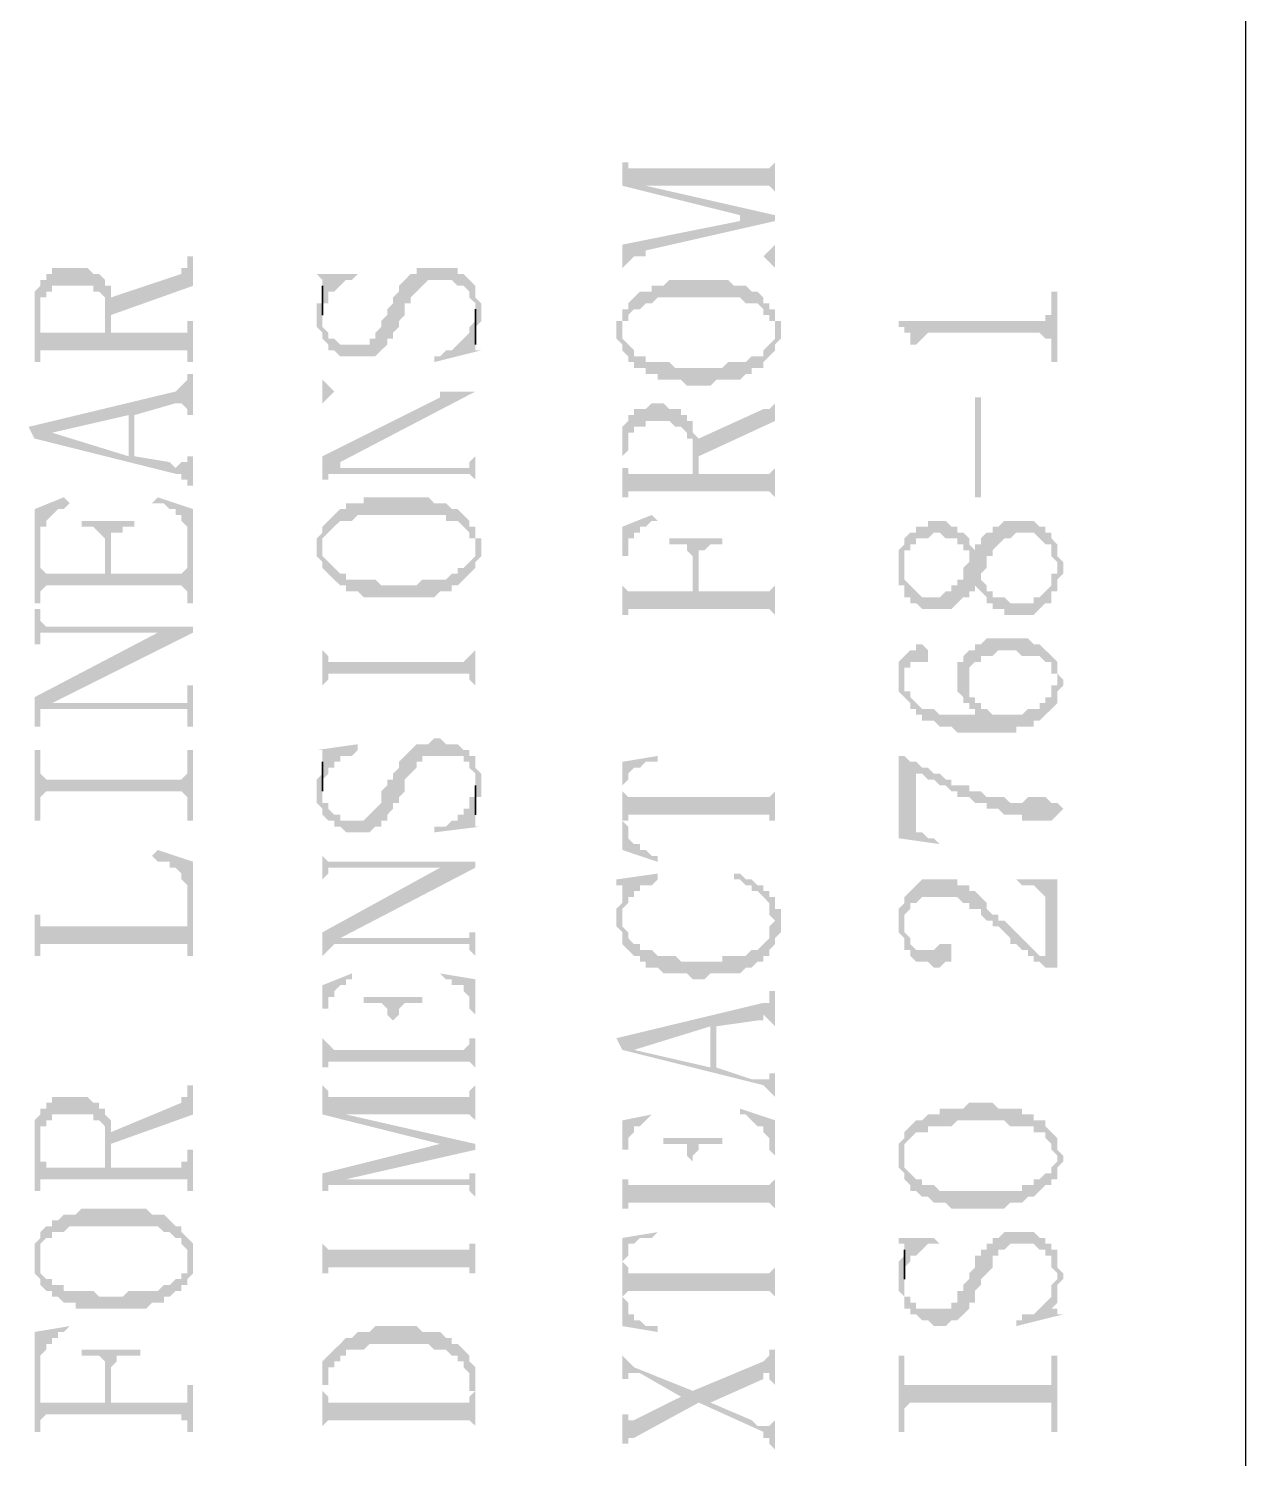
# Model space of a CAD drawing. Header units: millimetres. Extents: x 7018 to 13530, y 4187 to 5692.
# Drawn here: x 9377.94 to 9387.29, y 5157.47 to 5168.45 of the extents above; entities that cross this region are included whole.
import ezdxf

# ---------------------------------------------------------------- set-up
doc = ezdxf.new("R2010")
doc.units = ezdxf.units.MM

msp = doc.modelspace()

# ---------------------------------------------------------------- hatches: boundary and pattern name
at = {"transparency": 33554559}
for points in [[(9382.503, 5167.469), (9382.503, 5167.244), (9383.406, 5167.018), (9383.406, 5166.973), (9383.676, 5166.973), (9383.676, 5167.018), (9382.683, 5167.244), (9382.683, 5167.244), (9382.593, 5167.379), (9382.548, 5167.379), (9382.548, 5167.424), (9382.503, 5167.424)], [(9382.593, 5167.379), (9382.683, 5167.244), (9383.631, 5167.244), (9383.676, 5167.198), (9383.676, 5167.153), (9383.676, 5167.469), (9383.676, 5167.424), (9383.676, 5167.424), (9383.631, 5167.379), (9383.586, 5167.379)], [(9382.503, 5166.792), (9382.503, 5166.612), (9382.503, 5166.612), (9382.548, 5166.657), (9382.548, 5166.657), (9382.593, 5166.702), (9382.683, 5166.747), (9383.676, 5166.973), (9383.406, 5166.973)], [(9378.576, 5166.386), (9378.576, 5166.251), (9379.208, 5166.476), (9379.208, 5166.702), (9379.163, 5166.702), (9379.163, 5166.657), (9379.163, 5166.612), (9379.118, 5166.612), (9379.118, 5166.567)], [(9382.593, 5166.702), (9383.586, 5166.702), (9383.631, 5166.657), (9383.631, 5166.657), (9383.676, 5166.612), (9383.676, 5166.792), (9383.676, 5166.792), (9383.631, 5166.747), (9383.631, 5166.747), (9383.586, 5166.702), (9382.683, 5166.702), (9382.683, 5166.747)], [(9377.99, 5166.296), (9377.99, 5165.89), (9378.035, 5165.89), (9378.035, 5166.296), (9378.035, 5166.386), (9378.08, 5166.386), (9378.08, 5166.431), (9378.125, 5166.431), (9378.125, 5166.476), (9378.441, 5166.476), (9378.441, 5166.431), (9378.486, 5166.431), (9378.531, 5166.386), (9378.531, 5166.341), (9378.531, 5166.115), (9378.576, 5166.476), (9378.531, 5166.476), (9378.531, 5166.521), (9378.486, 5166.567), (9378.441, 5166.567), (9378.396, 5166.612), (9378.125, 5166.612), (9378.125, 5166.567), (9378.08, 5166.567), (9378.08, 5166.521), (9378.035, 5166.521), (9378.035, 5166.476), (9378.035, 5166.476), (9377.99, 5166.431), (9377.99, 5166.386), (9377.99, 5166.341)], [(9380.156, 5166.251), (9380.156, 5166.16), (9380.156, 5166.16), (9380.201, 5166.115), (9380.201, 5166.07), (9380.201, 5166.07), (9380.246, 5166.025), (9380.246, 5165.98), (9380.291, 5165.98), (9380.337, 5165.935), (9380.607, 5165.935), (9380.652, 5165.98), (9380.652, 5165.98), (9380.698, 5166.025), (9380.698, 5166.07), (9380.743, 5166.07), (9380.743, 5166.115), (9380.788, 5166.16), (9380.788, 5166.205), (9380.833, 5166.251), (9380.833, 5166.341), (9380.878, 5166.341), (9380.878, 5166.386), (9380.923, 5166.431), (9380.923, 5166.431), (9380.968, 5166.476), (9380.968, 5166.476), (9381.014, 5166.521), (9381.194, 5166.521), (9381.239, 5166.476), (9381.284, 5166.476), (9381.329, 5166.431), (9381.329, 5166.386), (9381.375, 5166.341), (9381.375, 5166.115), (9381.375, 5166.16), (9381.375, 5166.16), (9381.42, 5166.205), (9381.42, 5166.296), (9381.42, 5166.341), (9381.42, 5166.341), (9381.375, 5166.386), (9381.375, 5166.476), (9381.375, 5166.476), (9381.329, 5166.521), (9381.329, 5166.521), (9381.284, 5166.567), (9381.239, 5166.567), (9381.239, 5166.612), (9380.923, 5166.612), (9380.923, 5166.567), (9380.878, 5166.567), (9380.833, 5166.521), (9380.833, 5166.521), (9380.788, 5166.476), (9380.788, 5166.431), (9380.788, 5166.431), (9380.743, 5166.386), (9380.743, 5166.341), (9380.698, 5166.296), (9380.698, 5166.251), (9380.652, 5166.205), (9380.652, 5166.16), (9380.652, 5166.16), (9380.607, 5166.115), (9380.607, 5166.07), (9380.562, 5166.07), (9380.562, 5166.025), (9380.337, 5166.025), (9380.291, 5166.07), (9380.246, 5166.07), (9380.246, 5166.115), (9380.246, 5166.115), (9380.201, 5166.16), (9380.201, 5166.431), (9380.201, 5166.341), (9380.156, 5166.341), (9380.156, 5166.296)], [(9378.035, 5165.935), (9378.035, 5165.98), (9379.163, 5165.98), (9379.163, 5165.89), (9379.208, 5165.89), (9379.208, 5166.205), (9379.163, 5166.205), (9379.163, 5166.16), (9379.163, 5166.115), (9378.576, 5166.115), (9378.576, 5166.386), (9378.576, 5166.476), (9378.531, 5166.115), (9378.035, 5166.115), (9378.035, 5166.251)], [(9380.156, 5166.567), (9380.201, 5166.521), (9380.201, 5166.341), (9380.246, 5166.341), (9380.246, 5166.431), (9380.291, 5166.431), (9380.337, 5166.476), (9380.337, 5166.476), (9380.382, 5166.521), (9380.427, 5166.521), (9380.472, 5166.567), (9380.472, 5166.567)], [(9382.503, 5166.296), (9382.503, 5166.115), (9382.503, 5166.205), (9382.548, 5166.205), (9382.548, 5166.251), (9382.593, 5166.296), (9382.638, 5166.296), (9382.683, 5166.341), (9382.729, 5166.341), (9382.774, 5166.386), (9383.406, 5166.386), (9383.451, 5166.341), (9383.541, 5166.341), (9383.586, 5166.296), (9383.586, 5166.251), (9383.631, 5166.251), (9383.631, 5166.205), (9383.676, 5166.205), (9383.676, 5166.115), (9383.676, 5166.296), (9383.631, 5166.296), (9383.631, 5166.341), (9383.586, 5166.341), (9383.586, 5166.386), (9383.541, 5166.431), (9383.496, 5166.431), (9383.451, 5166.476), (9383.36, 5166.476), (9383.315, 5166.521), (9382.864, 5166.521), (9382.819, 5166.476), (9382.729, 5166.476), (9382.729, 5166.431), (9382.638, 5166.431), (9382.593, 5166.386), (9382.593, 5166.386), (9382.548, 5166.341), (9382.548, 5166.296)], [(9384.624, 5166.205), (9384.624, 5166.16), (9384.669, 5166.16), (9384.669, 5166.115), (9384.714, 5166.115), (9384.714, 5166.025), (9384.759, 5166.025), (9384.759, 5165.89), (9384.759, 5166.025), (9384.805, 5166.07), (9384.805, 5166.07), (9384.85, 5166.115), (9385.707, 5166.115), (9385.752, 5166.07), (9385.798, 5166.07), (9385.798, 5166.025), (9385.798, 5165.89), (9385.843, 5165.89), (9385.843, 5166.431), (9385.798, 5166.431), (9385.798, 5166.296), (9385.798, 5166.251), (9385.752, 5166.251), (9385.752, 5166.205), (9385.707, 5166.205)], [(9382.458, 5166.115), (9382.458, 5166.07), (9382.458, 5166.07), (9382.503, 5166.025), (9382.503, 5165.98), (9382.503, 5165.98), (9382.548, 5165.935), (9382.548, 5165.89), (9382.593, 5165.89), (9382.593, 5165.844), (9382.683, 5165.844), (9382.683, 5165.799), (9382.774, 5165.799), (9382.774, 5165.754), (9382.954, 5165.754), (9382.999, 5165.709), (9383.18, 5165.709), (9383.225, 5165.754), (9383.406, 5165.754), (9383.451, 5165.799), (9383.496, 5165.799), (9383.496, 5165.844), (9383.586, 5165.844), (9383.586, 5165.89), (9383.631, 5165.935), (9383.631, 5165.935), (9383.676, 5165.98), (9383.676, 5166.025), (9383.721, 5166.07), (9383.721, 5166.205), (9383.676, 5166.205), (9383.676, 5166.296), (9383.676, 5166.115), (9383.676, 5166.07), (9383.676, 5166.07), (9383.631, 5166.025), (9383.631, 5166.025), (9383.586, 5165.98), (9383.586, 5165.935), (9383.496, 5165.935), (9383.451, 5165.89), (9383.315, 5165.89), (9383.27, 5165.844), (9382.909, 5165.844), (9382.864, 5165.89), (9382.683, 5165.89), (9382.683, 5165.935), (9382.593, 5165.935), (9382.593, 5165.98), (9382.548, 5166.025), (9382.548, 5166.025), (9382.503, 5166.07), (9382.503, 5166.115), (9382.503, 5166.296), (9382.503, 5166.205), (9382.458, 5166.205), (9382.458, 5166.16)], [(9381.059, 5165.935), (9381.059, 5165.89), (9381.42, 5165.98), (9381.375, 5165.98), (9381.375, 5166.025), (9381.375, 5166.205), (9381.329, 5166.16), (9381.329, 5166.115), (9381.284, 5166.07), (9381.284, 5166.07), (9381.239, 5166.025), (9381.239, 5166.025), (9381.194, 5165.98), (9381.149, 5165.98), (9381.104, 5165.935)], [(9377.945, 5165.393), (9377.99, 5165.303), (9378.125, 5165.348), (9378.712, 5165.483), (9378.712, 5165.167), (9378.757, 5165.483), (9379.073, 5165.574), (9379.118, 5165.574), (9379.163, 5165.529), (9379.163, 5165.483), (9379.208, 5165.483), (9379.208, 5165.799), (9379.163, 5165.799), (9379.163, 5165.754), (9379.163, 5165.754), (9379.118, 5165.709), (9379.118, 5165.709), (9379.073, 5165.664)], [(9380.201, 5165.799), (9380.201, 5165.529), (9380.201, 5165.574), (9380.246, 5165.619), (9380.246, 5165.619), (9380.291, 5165.664), (9381.104, 5165.664), (9381.104, 5165.619), (9381.375, 5165.664), (9380.291, 5165.664), (9380.246, 5165.709), (9380.246, 5165.709), (9380.201, 5165.754)], [(9380.201, 5165.167), (9380.201, 5164.942), (9380.201, 5164.987), (9380.246, 5164.987), (9380.246, 5165.032), (9380.291, 5165.032), (9380.337, 5165.122), (9381.375, 5165.664), (9381.104, 5165.619)], [(9383.09, 5165.303), (9383.09, 5165.167), (9383.676, 5165.438), (9383.676, 5165.619), (9383.676, 5165.574), (9383.676, 5165.574), (9383.631, 5165.529), (9383.586, 5165.529)], [(9385.256, 5164.852), (9385.256, 5165.619), (9385.211, 5165.619), (9385.211, 5164.852)], [(9382.503, 5165.213), (9382.503, 5164.806), (9382.503, 5165.167), (9382.548, 5165.213), (9382.548, 5165.303), (9382.548, 5165.348), (9382.593, 5165.348), (9382.593, 5165.393), (9382.683, 5165.393), (9382.683, 5165.438), (9382.864, 5165.438), (9382.909, 5165.393), (9382.954, 5165.393), (9382.999, 5165.348), (9382.999, 5165.303), (9383.044, 5165.303), (9383.044, 5165.032), (9383.044, 5165.438), (9382.999, 5165.438), (9382.999, 5165.483), (9382.954, 5165.483), (9382.954, 5165.529), (9382.864, 5165.529), (9382.819, 5165.574), (9382.729, 5165.574), (9382.683, 5165.529), (9382.593, 5165.529), (9382.593, 5165.483), (9382.548, 5165.483), (9382.548, 5165.438), (9382.548, 5165.438), (9382.503, 5165.393), (9382.503, 5165.348), (9382.503, 5165.258)], [(9377.99, 5165.303), (9379.073, 5165.032), (9379.118, 5165.032), (9379.118, 5164.987), (9379.163, 5164.987), (9379.163, 5164.942), (9379.208, 5164.942), (9379.208, 5165.167), (9379.163, 5165.167), (9379.163, 5165.122), (9379.118, 5165.122), (9379.073, 5165.077), (9379.073, 5165.077), (9379.028, 5165.122), (9378.757, 5165.167), (9378.757, 5165.483), (9378.712, 5165.167), (9378.125, 5165.348), (9378.125, 5165.348)], [(9382.503, 5164.852), (9382.548, 5164.852), (9382.548, 5164.897), (9383.631, 5164.897), (9383.676, 5164.852), (9383.676, 5164.806), (9383.676, 5165.122), (9383.676, 5165.077), (9383.676, 5165.077), (9383.631, 5165.032), (9383.09, 5165.032), (9383.09, 5165.303), (9383.09, 5165.303), (9383.044, 5165.348), (9383.044, 5165.393), (9383.044, 5165.032), (9382.548, 5165.032), (9382.548, 5165.077), (9382.503, 5165.077), (9382.503, 5165.167)], [(9380.291, 5165.032), (9381.329, 5165.032), (9381.375, 5164.987), (9381.375, 5164.942), (9381.375, 5165.213), (9381.375, 5165.167), (9381.329, 5165.122), (9381.329, 5165.077), (9380.337, 5165.077), (9380.337, 5165.122)], [(9377.99, 5164.761), (9377.99, 5164.039), (9378.035, 5164.039), (9378.035, 5164.536), (9378.035, 5164.626), (9378.08, 5164.626), (9378.08, 5164.671), (9378.08, 5164.671), (9378.125, 5164.716), (9378.125, 5164.716), (9378.17, 5164.761), (9378.215, 5164.761), (9378.26, 5164.806), (9378.215, 5164.852)], [(9378.892, 5164.806), (9378.983, 5164.806), (9379.028, 5164.761), (9379.073, 5164.761), (9379.073, 5164.716), (9379.118, 5164.716), (9379.118, 5164.671), (9379.118, 5164.671), (9379.163, 5164.626), (9379.163, 5164.536), (9379.163, 5164.039), (9379.208, 5164.039), (9379.208, 5164.761), (9378.937, 5164.852)], [(9380.201, 5164.626), (9380.201, 5164.445), (9380.201, 5164.536), (9380.246, 5164.581), (9380.246, 5164.581), (9380.291, 5164.626), (9380.291, 5164.626), (9380.337, 5164.671), (9380.427, 5164.671), (9380.472, 5164.716), (9381.149, 5164.716), (9381.149, 5164.671), (9381.239, 5164.671), (9381.284, 5164.626), (9381.284, 5164.626), (9381.329, 5164.581), (9381.329, 5164.536), (9381.375, 5164.536), (9381.375, 5164.445), (9381.375, 5164.626), (9381.329, 5164.626), (9381.329, 5164.671), (9381.284, 5164.716), (9381.284, 5164.716), (9381.239, 5164.761), (9381.194, 5164.761), (9381.149, 5164.806), (9381.059, 5164.806), (9381.014, 5164.852), (9380.517, 5164.852), (9380.517, 5164.806), (9380.382, 5164.806), (9380.382, 5164.761), (9380.337, 5164.761), (9380.291, 5164.716), (9380.291, 5164.716), (9380.246, 5164.671), (9380.246, 5164.671)], [(9378.351, 5164.671), (9378.351, 5164.626), (9378.441, 5164.626), (9378.486, 5164.581), (9378.486, 5164.581), (9378.531, 5164.536), (9378.531, 5164.265), (9378.576, 5164.49), (9378.576, 5164.581), (9378.667, 5164.581), (9378.667, 5164.626), (9378.757, 5164.626), (9378.757, 5164.671)], [(9380.156, 5164.445), (9380.156, 5164.4), (9380.201, 5164.355), (9380.201, 5164.31), (9380.246, 5164.265), (9380.246, 5164.265), (9380.291, 5164.22), (9380.291, 5164.22), (9380.337, 5164.175), (9380.382, 5164.175), (9380.382, 5164.129), (9380.472, 5164.129), (9380.517, 5164.084), (9381.059, 5164.084), (9381.104, 5164.129), (9381.194, 5164.129), (9381.194, 5164.175), (9381.239, 5164.175), (9381.284, 5164.22), (9381.284, 5164.22), (9381.329, 5164.265), (9381.329, 5164.265), (9381.375, 5164.31), (9381.375, 5164.355), (9381.375, 5164.355), (9381.42, 5164.4), (9381.42, 5164.445), (9381.42, 5164.536), (9381.375, 5164.536), (9381.375, 5164.626), (9381.375, 5164.445), (9381.375, 5164.4), (9381.329, 5164.355), (9381.329, 5164.355), (9381.284, 5164.31), (9381.239, 5164.31), (9381.239, 5164.265), (9381.194, 5164.265), (9381.149, 5164.22), (9380.968, 5164.22), (9380.923, 5164.175), (9380.652, 5164.175), (9380.607, 5164.22), (9380.382, 5164.22), (9380.382, 5164.265), (9380.337, 5164.265), (9380.291, 5164.31), (9380.291, 5164.31), (9380.246, 5164.355), (9380.246, 5164.355), (9380.201, 5164.4), (9380.201, 5164.445), (9380.201, 5164.626), (9380.201, 5164.581), (9380.201, 5164.581), (9380.156, 5164.536), (9380.156, 5164.49)], [(9382.503, 5164.626), (9382.503, 5163.904), (9382.503, 5164.4), (9382.548, 5164.4), (9382.548, 5164.536), (9382.593, 5164.536), (9382.593, 5164.581), (9382.638, 5164.581), (9382.638, 5164.626), (9382.683, 5164.626), (9382.729, 5164.671), (9382.774, 5164.671), (9382.729, 5164.716)], [(9384.624, 5164.31), (9384.624, 5164.175), (9384.669, 5164.175), (9384.669, 5164.084), (9384.714, 5164.084), (9384.714, 5164.039), (9384.759, 5164.039), (9384.805, 5163.994), (9385.03, 5163.994), (9385.075, 5164.039), (9385.075, 5164.039), (9385.121, 5164.084), (9385.166, 5164.084), (9385.166, 5164.129), (9385.211, 5164.129), (9385.211, 5164.175), (9385.211, 5164.175), (9385.256, 5164.129), (9385.256, 5164.265), (9385.256, 5164.265), (9385.301, 5164.31), (9385.301, 5164.4), (9385.346, 5164.4), (9385.346, 5164.445), (9385.391, 5164.49), (9385.391, 5164.49), (9385.436, 5164.536), (9385.482, 5164.536), (9385.527, 5164.581), (9385.662, 5164.581), (9385.707, 5164.536), (9385.707, 5164.536), (9385.752, 5164.49), (9385.798, 5164.49), (9385.798, 5164.445), (9385.798, 5164.4), (9385.843, 5164.355), (9385.843, 5164.129), (9385.843, 5164.22), (9385.843, 5164.22), (9385.888, 5164.265), (9385.888, 5164.355), (9385.843, 5164.4), (9385.843, 5164.445), (9385.843, 5164.49), (9385.798, 5164.536), (9385.798, 5164.581), (9385.752, 5164.581), (9385.752, 5164.626), (9385.707, 5164.626), (9385.662, 5164.671), (9385.436, 5164.671), (9385.391, 5164.626), (9385.346, 5164.626), (9385.346, 5164.581), (9385.301, 5164.581), (9385.256, 5164.536), (9385.256, 5164.49), (9385.211, 5164.49), (9385.211, 5164.445), (9385.211, 5164.445), (9385.166, 5164.49), (9385.166, 5164.4), (9385.166, 5164.355), (9385.121, 5164.31), (9385.121, 5164.22), (9385.075, 5164.22), (9385.075, 5164.175), (9385.03, 5164.175), (9385.03, 5164.129), (9384.985, 5164.129), (9384.94, 5164.084), (9384.805, 5164.084), (9384.759, 5164.129), (9384.759, 5164.129), (9384.714, 5164.175), (9384.714, 5164.175), (9384.669, 5164.22), (9384.669, 5164.265), (9384.669, 5164.49), (9384.669, 5164.49), (9384.624, 5164.445), (9384.624, 5164.355)], [(9384.669, 5164.49), (9384.669, 5164.31), (9384.669, 5164.445), (9384.714, 5164.445), (9384.714, 5164.49), (9384.759, 5164.49), (9384.759, 5164.536), (9384.85, 5164.536), (9384.895, 5164.581), (9384.94, 5164.581), (9384.985, 5164.536), (9385.075, 5164.536), (9385.075, 5164.49), (9385.121, 5164.49), (9385.121, 5164.445), (9385.166, 5164.445), (9385.166, 5164.4), (9385.166, 5164.49), (9385.166, 5164.536), (9385.121, 5164.581), (9385.075, 5164.581), (9385.075, 5164.626), (9385.03, 5164.626), (9384.985, 5164.671), (9384.85, 5164.671), (9384.85, 5164.626), (9384.759, 5164.626), (9384.759, 5164.581), (9384.714, 5164.581), (9384.669, 5164.536)], [(9378.035, 5164.084), (9378.035, 5164.129), (9378.035, 5164.129), (9378.08, 5164.175), (9379.118, 5164.175), (9379.163, 5164.129), (9379.163, 5164.084), (9379.163, 5164.355), (9379.163, 5164.31), (9379.163, 5164.31), (9379.118, 5164.265), (9378.576, 5164.265), (9378.576, 5164.49), (9378.531, 5164.265), (9378.08, 5164.265), (9378.035, 5164.31), (9378.035, 5164.536)], [(9382.864, 5164.536), (9382.864, 5164.49), (9382.999, 5164.49), (9382.999, 5164.445), (9382.999, 5164.445), (9383.044, 5164.4), (9383.044, 5164.129), (9383.09, 5164.355), (9383.09, 5164.445), (9383.135, 5164.445), (9383.18, 5164.49), (9383.27, 5164.49), (9383.27, 5164.536)], [(9382.503, 5163.949), (9382.548, 5163.949), (9382.548, 5163.994), (9383.631, 5163.994), (9383.676, 5163.949), (9383.676, 5163.904), (9383.676, 5164.22), (9383.676, 5164.175), (9383.676, 5164.175), (9383.631, 5164.129), (9383.09, 5164.129), (9383.09, 5164.355), (9383.044, 5164.129), (9382.548, 5164.129), (9382.503, 5164.175), (9382.503, 5164.355)], [(9385.256, 5164.129), (9385.256, 5164.129), (9385.301, 5164.084), (9385.301, 5164.039), (9385.346, 5164.039), (9385.346, 5163.994), (9385.436, 5163.994), (9385.436, 5163.949), (9385.662, 5163.949), (9385.707, 5163.994), (9385.707, 5163.994), (9385.752, 5164.039), (9385.798, 5164.039), (9385.798, 5164.129), (9385.843, 5164.129), (9385.843, 5164.31), (9385.843, 5164.265), (9385.798, 5164.265), (9385.798, 5164.175), (9385.798, 5164.175), (9385.752, 5164.129), (9385.752, 5164.129), (9385.707, 5164.084), (9385.662, 5164.084), (9385.662, 5164.039), (9385.482, 5164.039), (9385.436, 5164.084), (9385.346, 5164.084), (9385.346, 5164.129), (9385.301, 5164.129), (9385.301, 5164.175), (9385.256, 5164.22), (9385.256, 5164.22)], [(9377.99, 5163.994), (9377.99, 5163.723), (9378.035, 5163.723), (9378.035, 5163.768), (9378.035, 5163.813), (9379.208, 5163.813), (9379.208, 5163.859), (9378.08, 5163.859), (9378.035, 5163.904), (9378.035, 5163.994)], [(9377.99, 5163.317), (9377.99, 5163.091), (9378.035, 5163.091), (9378.035, 5163.227), (9378.08, 5163.227), (9378.125, 5163.272), (9379.208, 5163.813), (9378.937, 5163.813)], [(9380.201, 5163.813), (9380.201, 5163.272), (9380.201, 5163.407), (9380.246, 5163.452), (9380.246, 5163.498), (9381.329, 5163.498), (9381.329, 5163.452), (9381.329, 5163.452), (9381.375, 5163.407), (9381.375, 5163.272), (9381.375, 5163.813), (9381.375, 5163.678), (9381.329, 5163.633), (9381.329, 5163.633), (9381.284, 5163.588), (9380.246, 5163.588), (9380.246, 5163.633), (9380.246, 5163.633), (9380.201, 5163.678)], [(9385.075, 5163.452), (9385.075, 5163.362), (9385.121, 5163.317), (9385.121, 5163.272), (9385.166, 5163.272), (9385.166, 5163.498), (9385.166, 5163.543), (9385.211, 5163.588), (9385.256, 5163.588), (9385.256, 5163.633), (9385.346, 5163.633), (9385.391, 5163.678), (9385.527, 5163.678), (9385.572, 5163.633), (9385.707, 5163.633), (9385.752, 5163.588), (9385.798, 5163.588), (9385.798, 5163.498), (9385.843, 5163.498), (9385.843, 5163.272), (9385.843, 5163.362), (9385.888, 5163.407), (9385.888, 5163.452), (9385.888, 5163.452), (9385.843, 5163.498), (9385.843, 5163.543), (9385.843, 5163.588), (9385.798, 5163.633), (9385.798, 5163.633), (9385.752, 5163.678), (9385.752, 5163.678), (9385.707, 5163.723), (9385.662, 5163.723), (9385.617, 5163.768), (9385.301, 5163.768), (9385.256, 5163.723), (9385.211, 5163.723), (9385.211, 5163.678), (9385.166, 5163.678), (9385.121, 5163.633), (9385.121, 5163.588), (9385.075, 5163.588), (9385.075, 5163.498)], [(9384.624, 5163.498), (9384.624, 5163.407), (9384.624, 5163.362), (9384.669, 5163.317), (9384.669, 5163.317), (9384.714, 5163.272), (9384.714, 5163.227), (9384.759, 5163.227), (9384.759, 5163.182), (9384.805, 5163.182), (9384.805, 5163.137), (9384.895, 5163.137), (9384.94, 5163.091), (9385.03, 5163.091), (9385.075, 5163.046), (9385.527, 5163.046), (9385.527, 5163.091), (9385.662, 5163.091), (9385.662, 5163.137), (9385.707, 5163.137), (9385.752, 5163.182), (9385.752, 5163.182), (9385.798, 5163.227), (9385.798, 5163.227), (9385.843, 5163.272), (9385.843, 5163.452), (9385.843, 5163.407), (9385.798, 5163.407), (9385.798, 5163.317), (9385.752, 5163.317), (9385.752, 5163.272), (9385.707, 5163.272), (9385.707, 5163.227), (9385.617, 5163.227), (9385.572, 5163.182), (9385.346, 5163.182), (9385.301, 5163.227), (9385.256, 5163.182), (9384.94, 5163.182), (9384.895, 5163.227), (9384.805, 5163.227), (9384.759, 5163.272), (9384.759, 5163.272), (9384.714, 5163.317), (9384.714, 5163.362), (9384.669, 5163.362), (9384.669, 5163.452), (9384.669, 5163.633), (9384.624, 5163.588), (9384.624, 5163.543), (9384.624, 5163.543)], [(9384.669, 5163.633), (9384.669, 5163.452), (9384.669, 5163.543), (9384.714, 5163.543), (9384.714, 5163.588), (9384.85, 5163.588), (9384.85, 5163.678), (9384.85, 5163.678), (9384.805, 5163.723), (9384.759, 5163.723), (9384.759, 5163.678), (9384.714, 5163.678)], [(9378.08, 5163.227), (9379.163, 5163.227), (9379.163, 5163.182), (9379.163, 5163.091), (9379.208, 5163.091), (9379.208, 5163.407), (9379.163, 5163.407), (9379.163, 5163.317), (9379.163, 5163.272), (9378.125, 5163.272)], [(9385.166, 5163.272), (9385.166, 5163.227), (9385.211, 5163.227), (9385.211, 5163.182), (9385.256, 5163.182), (9385.301, 5163.227), (9385.256, 5163.227), (9385.256, 5163.272), (9385.211, 5163.272), (9385.211, 5163.317), (9385.166, 5163.317), (9385.166, 5163.362), (9385.166, 5163.452)], [(9380.156, 5162.595), (9380.156, 5162.505), (9380.201, 5162.46), (9380.201, 5162.414), (9380.246, 5162.369), (9380.291, 5162.369), (9380.291, 5162.324), (9380.337, 5162.324), (9380.382, 5162.279), (9380.562, 5162.279), (9380.607, 5162.324), (9380.652, 5162.324), (9380.652, 5162.369), (9380.698, 5162.369), (9380.698, 5162.414), (9380.698, 5162.414), (9380.743, 5162.46), (9380.743, 5162.505), (9380.788, 5162.505), (9380.788, 5162.55), (9380.833, 5162.595), (9380.833, 5162.685), (9380.878, 5162.73), (9380.878, 5162.73), (9380.923, 5162.775), (9380.923, 5162.821), (9380.968, 5162.821), (9380.968, 5162.866), (9381.284, 5162.866), (9381.284, 5162.821), (9381.329, 5162.821), (9381.329, 5162.775), (9381.329, 5162.775), (9381.375, 5162.73), (9381.375, 5162.46), (9381.375, 5162.55), (9381.42, 5162.55), (9381.42, 5162.64), (9381.42, 5162.73), (9381.375, 5162.775), (9381.375, 5162.866), (9381.329, 5162.866), (9381.329, 5162.911), (9381.284, 5162.911), (9381.239, 5162.956), (9381.149, 5162.956), (9381.104, 5163.001), (9381.059, 5163.001), (9381.014, 5162.956), (9380.923, 5162.956), (9380.878, 5162.911), (9380.878, 5162.911), (9380.833, 5162.866), (9380.833, 5162.866), (9380.788, 5162.821), (9380.788, 5162.775), (9380.743, 5162.73), (9380.743, 5162.685), (9380.698, 5162.685), (9380.698, 5162.64), (9380.652, 5162.595), (9380.652, 5162.505), (9380.607, 5162.46), (9380.607, 5162.46), (9380.562, 5162.414), (9380.562, 5162.414), (9380.517, 5162.369), (9380.337, 5162.369), (9380.337, 5162.414), (9380.291, 5162.414), (9380.246, 5162.46), (9380.246, 5162.505), (9380.201, 5162.505), (9380.201, 5162.775), (9380.201, 5162.73), (9380.201, 5162.73), (9380.156, 5162.685), (9380.156, 5162.64)], [(9377.99, 5162.911), (9377.99, 5162.369), (9378.035, 5162.369), (9378.035, 5162.55), (9378.035, 5162.55), (9378.08, 5162.595), (9379.118, 5162.595), (9379.163, 5162.55), (9379.163, 5162.369), (9379.208, 5162.369), (9379.208, 5162.911), (9379.163, 5162.911), (9379.163, 5162.73), (9379.163, 5162.73), (9379.118, 5162.685), (9378.08, 5162.685), (9378.035, 5162.73), (9378.035, 5162.911)], [(9380.156, 5162.911), (9380.201, 5162.911), (9380.201, 5162.866), (9380.201, 5162.685), (9380.246, 5162.73), (9380.246, 5162.775), (9380.291, 5162.775), (9380.291, 5162.821), (9380.337, 5162.821), (9380.337, 5162.866), (9380.427, 5162.866), (9380.472, 5162.911), (9380.472, 5162.956)], [(9382.503, 5162.821), (9382.503, 5162.595), (9382.503, 5162.64), (9382.548, 5162.685), (9382.548, 5162.73), (9382.548, 5162.73), (9382.593, 5162.775), (9382.638, 5162.775), (9382.683, 5162.821), (9382.774, 5162.821), (9382.774, 5162.866)], [(9384.624, 5162.866), (9384.624, 5162.234), (9384.94, 5162.189), (9384.94, 5162.189), (9384.895, 5162.234), (9384.85, 5162.234), (9384.805, 5162.279), (9384.759, 5162.279), (9384.759, 5162.775), (9384.714, 5162.821), (9384.669, 5162.866)], [(9382.503, 5162.821), (9382.503, 5162.144), (9382.774, 5162.053), (9382.774, 5162.098), (9382.729, 5162.098), (9382.683, 5162.144), (9382.638, 5162.144), (9382.638, 5162.189), (9382.593, 5162.189), (9382.548, 5162.234), (9382.548, 5162.324), (9382.503, 5162.369), (9382.503, 5162.595)], [(9384.714, 5162.821), (9384.759, 5162.775), (9384.759, 5162.73), (9384.805, 5162.73), (9384.85, 5162.685), (9384.895, 5162.685), (9384.94, 5162.64), (9384.985, 5162.64), (9385.03, 5162.595), (9385.075, 5162.595), (9385.075, 5162.55), (9385.166, 5162.55), (9385.211, 5162.505), (9385.301, 5162.505), (9385.301, 5162.46), (9385.391, 5162.46), (9385.436, 5162.414), (9385.572, 5162.414), (9385.572, 5162.369), (9385.798, 5162.369), (9385.843, 5162.414), (9385.843, 5162.414), (9385.888, 5162.46), (9385.843, 5162.505), (9385.798, 5162.505), (9385.752, 5162.55), (9385.617, 5162.55), (9385.572, 5162.505), (9385.482, 5162.505), (9385.436, 5162.55), (9385.301, 5162.55), (9385.256, 5162.595), (9385.166, 5162.595), (9385.166, 5162.64), (9385.03, 5162.64), (9385.03, 5162.685), (9384.985, 5162.685), (9384.94, 5162.73), (9384.895, 5162.73), (9384.85, 5162.775), (9384.805, 5162.775), (9384.759, 5162.821)], [(9382.503, 5162.595), (9382.503, 5162.369), (9382.548, 5162.369), (9382.548, 5162.414), (9383.631, 5162.414), (9383.631, 5162.369), (9383.676, 5162.369), (9383.676, 5162.279), (9383.676, 5162.64), (9383.676, 5162.595), (9383.676, 5162.595), (9383.631, 5162.55), (9382.548, 5162.55)], [(9381.059, 5162.324), (9381.059, 5162.279), (9381.42, 5162.324), (9381.375, 5162.324), (9381.375, 5162.369), (9381.375, 5162.55), (9381.329, 5162.55), (9381.329, 5162.46), (9381.284, 5162.46), (9381.284, 5162.414), (9381.239, 5162.414), (9381.239, 5162.369), (9381.194, 5162.369), (9381.149, 5162.324), (9381.104, 5162.324)], [(9378.892, 5162.098), (9378.892, 5162.098), (9378.937, 5162.053), (9379.028, 5162.053), (9379.028, 5162.008), (9379.073, 5162.008), (9379.118, 5161.963), (9379.118, 5161.918), (9379.163, 5161.873), (9379.163, 5161.828), (9379.163, 5161.331), (9379.208, 5161.331), (9379.208, 5162.053), (9378.937, 5162.144)], [(9380.201, 5162.189), (9380.201, 5161.873), (9380.201, 5161.918), (9380.246, 5161.963), (9380.246, 5162.008), (9381.375, 5162.008), (9381.375, 5162.053), (9380.246, 5162.053), (9380.201, 5162.098)], [(9380.201, 5161.512), (9380.201, 5161.286), (9380.201, 5161.331), (9380.246, 5161.376), (9380.246, 5161.376), (9380.291, 5161.421), (9380.337, 5161.467), (9381.375, 5162.008), (9381.104, 5162.008)], [(9382.458, 5161.918), (9382.458, 5161.873), (9382.503, 5161.873), (9382.503, 5161.467), (9382.503, 5161.692), (9382.548, 5161.737), (9382.548, 5161.783), (9382.593, 5161.783), (9382.593, 5161.828), (9382.638, 5161.828), (9382.638, 5161.873), (9382.729, 5161.873), (9382.774, 5161.918), (9382.774, 5161.963)], [(9383.36, 5161.918), (9383.406, 5161.918), (9383.451, 5161.873), (9383.496, 5161.873), (9383.496, 5161.828), (9383.541, 5161.828), (9383.586, 5161.783), (9383.586, 5161.783), (9383.631, 5161.737), (9383.631, 5161.692), (9383.631, 5161.647), (9383.676, 5161.602), (9383.676, 5161.783), (9383.631, 5161.783), (9383.631, 5161.828), (9383.586, 5161.828), (9383.586, 5161.873), (9383.541, 5161.873), (9383.496, 5161.918), (9383.451, 5161.918), (9383.406, 5161.963), (9383.36, 5161.963)], [(9384.624, 5161.602), (9384.624, 5161.512), (9384.624, 5161.512), (9384.669, 5161.467), (9384.669, 5161.421), (9384.669, 5161.647), (9384.669, 5161.647), (9384.714, 5161.692), (9384.714, 5161.737), (9384.759, 5161.737), (9384.805, 5161.783), (9385.075, 5161.783), (9385.121, 5161.737), (9385.166, 5161.737), (9385.166, 5161.692), (9385.256, 5161.692), (9385.256, 5161.647), (9385.301, 5161.602), (9385.346, 5161.602), (9385.346, 5161.557), (9385.391, 5161.557), (9385.436, 5161.512), (9385.436, 5161.512), (9385.482, 5161.467), (9385.482, 5161.421), (9385.527, 5161.421), (9385.572, 5161.376), (9385.617, 5161.376), (9385.617, 5161.331), (9385.662, 5161.331), (9385.662, 5161.286), (9385.707, 5161.286), (9385.752, 5161.241), (9385.752, 5161.331), (9385.707, 5161.331), (9385.662, 5161.376), (9385.662, 5161.376), (9385.617, 5161.421), (9385.572, 5161.467), (9385.572, 5161.467), (9385.527, 5161.512), (9385.527, 5161.512), (9385.482, 5161.557), (9385.482, 5161.557), (9385.436, 5161.602), (9385.391, 5161.602), (9385.391, 5161.647), (9385.346, 5161.647), (9385.301, 5161.692), (9385.301, 5161.737), (9385.256, 5161.783), (9385.256, 5161.783), (9385.211, 5161.828), (9385.166, 5161.828), (9385.166, 5161.873), (9385.075, 5161.873), (9385.075, 5161.918), (9384.805, 5161.918), (9384.759, 5161.873), (9384.759, 5161.873), (9384.714, 5161.828), (9384.714, 5161.828), (9384.669, 5161.783), (9384.669, 5161.737), (9384.624, 5161.692), (9384.624, 5161.647)], [(9385.527, 5161.918), (9385.527, 5161.918), (9385.572, 5161.873), (9385.662, 5161.873), (9385.707, 5161.828), (9385.707, 5161.828), (9385.752, 5161.783), (9385.752, 5161.241), (9385.843, 5161.241), (9385.843, 5161.918)], [(9382.458, 5161.647), (9382.458, 5161.602), (9382.458, 5161.557), (9382.503, 5161.512), (9382.503, 5161.467), (9382.503, 5161.828), (9382.503, 5161.783), (9382.503, 5161.737), (9382.458, 5161.692)], [(9382.503, 5161.467), (9382.503, 5161.421), (9382.548, 5161.376), (9382.548, 5161.376), (9382.593, 5161.331), (9382.638, 5161.331), (9382.638, 5161.286), (9382.683, 5161.286), (9382.683, 5161.241), (9382.774, 5161.241), (9382.819, 5161.196), (9382.999, 5161.196), (9383.044, 5161.151), (9383.135, 5161.151), (9383.18, 5161.196), (9383.406, 5161.196), (9383.451, 5161.241), (9383.496, 5161.241), (9383.541, 5161.286), (9383.586, 5161.286), (9383.586, 5161.331), (9383.631, 5161.331), (9383.631, 5161.376), (9383.676, 5161.421), (9383.676, 5161.467), (9383.721, 5161.512), (9383.721, 5161.602), (9383.721, 5161.692), (9383.676, 5161.692), (9383.676, 5161.783), (9383.676, 5161.602), (9383.676, 5161.602), (9383.631, 5161.557), (9383.631, 5161.467), (9383.631, 5161.467), (9383.586, 5161.421), (9383.586, 5161.421), (9383.541, 5161.376), (9383.496, 5161.376), (9383.451, 5161.331), (9383.27, 5161.331), (9383.27, 5161.286), (9382.954, 5161.286), (9382.909, 5161.331), (9382.774, 5161.331), (9382.729, 5161.376), (9382.638, 5161.376), (9382.638, 5161.421), (9382.593, 5161.421), (9382.548, 5161.467), (9382.548, 5161.512), (9382.503, 5161.557), (9382.503, 5161.602)], [(9377.99, 5161.647), (9377.99, 5161.331), (9378.035, 5161.331), (9378.035, 5161.421), (9379.163, 5161.421), (9379.163, 5161.376), (9379.163, 5161.602), (9379.163, 5161.557), (9378.035, 5161.557), (9378.035, 5161.602), (9378.035, 5161.647)], [(9380.291, 5161.421), (9381.329, 5161.421), (9381.329, 5161.376), (9381.329, 5161.376), (9381.375, 5161.331), (9381.375, 5161.286), (9381.375, 5161.557), (9381.375, 5161.512), (9381.329, 5161.512), (9381.329, 5161.467), (9380.337, 5161.467)], [(9384.669, 5161.421), (9384.669, 5161.376), (9384.714, 5161.376), (9384.714, 5161.331), (9384.714, 5161.331), (9384.759, 5161.286), (9384.85, 5161.286), (9384.895, 5161.241), (9384.94, 5161.241), (9384.985, 5161.286), (9385.03, 5161.286), (9385.03, 5161.331), (9385.03, 5161.421), (9384.94, 5161.421), (9384.895, 5161.376), (9384.759, 5161.376), (9384.714, 5161.421), (9384.714, 5161.467), (9384.669, 5161.512), (9384.669, 5161.557)], [(9380.201, 5161.106), (9380.201, 5160.429), (9380.201, 5160.925), (9380.246, 5160.925), (9380.246, 5161.015), (9380.291, 5161.015), (9380.291, 5161.06), (9380.291, 5161.06), (9380.337, 5161.106), (9380.382, 5161.106), (9380.382, 5161.151), (9380.427, 5161.151), (9380.427, 5161.196)], [(9381.104, 5161.196), (9381.104, 5161.196), (9381.149, 5161.151), (9381.194, 5161.151), (9381.194, 5161.106), (9381.284, 5161.106), (9381.284, 5161.06), (9381.284, 5161.06), (9381.329, 5161.015), (9381.329, 5160.97), (9381.329, 5160.925), (9381.375, 5160.88), (9381.375, 5160.429), (9381.375, 5161.151)], [(9380.517, 5161.015), (9380.517, 5160.97), (9380.652, 5160.97), (9380.698, 5160.925), (9380.698, 5160.88), (9380.743, 5160.835), (9380.743, 5160.609), (9380.743, 5160.835), (9380.743, 5160.835), (9380.788, 5160.88), (9380.788, 5160.925), (9380.788, 5160.925), (9380.833, 5160.97), (9380.968, 5160.97), (9380.968, 5161.015)], [(9382.458, 5160.699), (9382.503, 5160.609), (9382.593, 5160.609), (9383.18, 5160.79), (9383.18, 5160.474), (9383.225, 5160.79), (9383.541, 5160.835), (9383.586, 5160.835), (9383.586, 5160.88), (9383.631, 5160.835), (9383.631, 5160.835), (9383.676, 5160.79), (9383.676, 5161.06), (9383.631, 5161.06), (9383.631, 5160.97), (9383.586, 5160.97)], [(9380.201, 5160.474), (9380.246, 5160.474), (9380.246, 5160.519), (9381.329, 5160.519), (9381.375, 5160.474), (9381.375, 5160.699), (9381.329, 5160.699), (9381.329, 5160.654), (9381.329, 5160.654), (9381.284, 5160.609), (9380.743, 5160.609), (9380.743, 5160.835), (9380.743, 5160.609), (9380.291, 5160.609), (9380.246, 5160.654), (9380.246, 5160.654), (9380.201, 5160.699), (9380.201, 5160.88)], [(9382.503, 5160.609), (9383.586, 5160.338), (9383.631, 5160.293), (9383.631, 5160.293), (9383.676, 5160.248), (9383.676, 5160.203), (9383.676, 5160.474), (9383.676, 5160.429), (9383.631, 5160.429), (9383.631, 5160.383), (9383.496, 5160.383), (9383.225, 5160.474), (9383.225, 5160.79), (9383.18, 5160.474), (9382.593, 5160.609), (9382.593, 5160.609)], [(9378.576, 5159.977), (9378.576, 5159.887), (9379.208, 5160.113), (9379.208, 5160.338), (9379.163, 5160.338), (9379.163, 5160.293), (9379.163, 5160.248), (9379.118, 5160.248), (9379.118, 5160.203)], [(9380.201, 5160.338), (9380.201, 5160.113), (9381.104, 5159.887), (9381.104, 5159.887), (9381.375, 5159.842), (9381.375, 5159.887), (9380.382, 5160.113), (9380.382, 5160.113), (9380.291, 5160.248), (9380.246, 5160.248), (9380.246, 5160.293), (9380.201, 5160.338)], [(9380.291, 5160.248), (9380.382, 5160.113), (9381.329, 5160.113), (9381.375, 5160.068), (9381.375, 5160.022), (9381.375, 5160.338), (9381.375, 5160.338), (9381.329, 5160.293), (9381.329, 5160.248), (9381.284, 5160.248)], [(9377.99, 5159.932), (9377.99, 5159.526), (9378.035, 5159.526), (9378.035, 5159.887), (9378.035, 5160.022), (9378.08, 5160.022), (9378.08, 5160.068), (9378.125, 5160.068), (9378.125, 5160.113), (9378.441, 5160.113), (9378.441, 5160.068), (9378.486, 5160.068), (9378.531, 5160.022), (9378.531, 5159.977), (9378.531, 5159.706), (9378.576, 5160.068), (9378.531, 5160.113), (9378.531, 5160.158), (9378.486, 5160.158), (9378.486, 5160.203), (9378.441, 5160.203), (9378.396, 5160.248), (9378.125, 5160.248), (9378.125, 5160.203), (9378.08, 5160.203), (9378.08, 5160.158), (9378.035, 5160.158), (9378.035, 5160.113), (9378.035, 5160.113), (9377.99, 5160.068), (9377.99, 5159.977), (9377.99, 5159.977)], [(9382.503, 5160.068), (9382.503, 5159.345), (9382.503, 5159.842), (9382.548, 5159.842), (9382.548, 5159.887), (9382.548, 5159.932), (9382.593, 5159.977), (9382.593, 5160.022), (9382.638, 5160.022), (9382.683, 5160.068), (9382.683, 5160.068), (9382.729, 5160.113), (9382.729, 5160.113)], [(9383.406, 5160.113), (9383.451, 5160.113), (9383.496, 5160.068), (9383.496, 5160.068), (9383.541, 5160.022), (9383.586, 5160.022), (9383.586, 5159.977), (9383.586, 5159.977), (9383.631, 5159.932), (9383.631, 5159.842), (9383.676, 5159.797), (9383.676, 5159.345), (9383.676, 5160.068), (9383.406, 5160.158)], [(9384.669, 5159.932), (9384.669, 5159.797), (9384.669, 5159.842), (9384.669, 5159.887), (9384.714, 5159.932), (9384.714, 5159.932), (9384.759, 5159.977), (9384.85, 5159.977), (9384.85, 5160.022), (9385.03, 5160.022), (9385.075, 5160.068), (9385.436, 5160.068), (9385.482, 5160.022), (9385.662, 5160.022), (9385.662, 5159.977), (9385.752, 5159.977), (9385.752, 5159.932), (9385.798, 5159.887), (9385.798, 5159.842), (9385.843, 5159.797), (9385.843, 5159.932), (9385.798, 5159.977), (9385.798, 5159.977), (9385.752, 5160.022), (9385.752, 5160.068), (9385.662, 5160.068), (9385.662, 5160.113), (9385.572, 5160.113), (9385.572, 5160.158), (9385.391, 5160.158), (9385.346, 5160.203), (9385.166, 5160.203), (9385.121, 5160.158), (9384.94, 5160.158), (9384.94, 5160.113), (9384.85, 5160.113), (9384.805, 5160.068), (9384.759, 5160.068), (9384.714, 5160.022), (9384.714, 5160.022), (9384.669, 5159.977)], [(9378.035, 5159.571), (9378.035, 5159.616), (9379.163, 5159.616), (9379.163, 5159.526), (9379.208, 5159.526), (9379.208, 5159.842), (9379.163, 5159.842), (9379.163, 5159.797), (9379.163, 5159.752), (9379.118, 5159.752), (9379.118, 5159.706), (9378.576, 5159.706), (9378.576, 5160.068), (9378.576, 5160.068), (9378.531, 5159.706), (9378.08, 5159.706), (9378.08, 5159.752), (9378.035, 5159.752), (9378.035, 5159.887)], [(9382.819, 5159.932), (9382.819, 5159.887), (9382.999, 5159.887), (9382.999, 5159.797), (9383.044, 5159.752), (9383.044, 5159.571), (9383.044, 5159.797), (9383.09, 5159.842), (9383.09, 5159.887), (9383.27, 5159.887), (9383.27, 5159.932)], [(9384.624, 5159.797), (9384.624, 5159.706), (9384.624, 5159.706), (9384.669, 5159.661), (9384.669, 5159.616), (9384.669, 5159.616), (9384.714, 5159.571), (9384.714, 5159.526), (9384.759, 5159.526), (9384.805, 5159.481), (9384.85, 5159.481), (9384.895, 5159.436), (9384.985, 5159.436), (9385.03, 5159.391), (9385.436, 5159.391), (9385.482, 5159.436), (9385.572, 5159.436), (9385.617, 5159.481), (9385.662, 5159.481), (9385.707, 5159.526), (9385.707, 5159.526), (9385.752, 5159.571), (9385.798, 5159.571), (9385.798, 5159.616), (9385.843, 5159.616), (9385.843, 5159.706), (9385.843, 5159.706), (9385.888, 5159.752), (9385.888, 5159.797), (9385.888, 5159.797), (9385.843, 5159.842), (9385.843, 5159.932), (9385.843, 5159.797), (9385.843, 5159.752), (9385.798, 5159.706), (9385.798, 5159.661), (9385.752, 5159.661), (9385.707, 5159.616), (9385.662, 5159.616), (9385.662, 5159.571), (9385.572, 5159.571), (9385.572, 5159.526), (9384.94, 5159.526), (9384.895, 5159.571), (9384.805, 5159.571), (9384.805, 5159.616), (9384.759, 5159.616), (9384.714, 5159.661), (9384.714, 5159.661), (9384.669, 5159.706), (9384.669, 5159.932), (9384.669, 5159.932), (9384.624, 5159.887), (9384.624, 5159.842), (9384.624, 5159.842)], [(9380.201, 5159.661), (9380.201, 5159.481), (9380.201, 5159.526), (9380.246, 5159.526), (9380.246, 5159.571), (9380.291, 5159.571), (9380.382, 5159.616), (9381.375, 5159.842), (9381.104, 5159.887)], [(9382.503, 5159.391), (9382.548, 5159.391), (9382.548, 5159.436), (9383.631, 5159.436), (9383.676, 5159.391), (9383.676, 5159.616), (9383.676, 5159.616), (9383.631, 5159.571), (9383.044, 5159.571), (9383.044, 5159.752), (9383.044, 5159.571), (9382.548, 5159.571), (9382.548, 5159.616), (9382.503, 5159.616), (9382.503, 5159.842)], [(9380.291, 5159.571), (9381.329, 5159.571), (9381.329, 5159.526), (9381.329, 5159.526), (9381.375, 5159.481), (9381.375, 5159.706), (9381.375, 5159.661), (9381.329, 5159.661), (9381.329, 5159.616), (9380.382, 5159.616)], [(9378.035, 5159.165), (9378.035, 5158.984), (9378.035, 5159.029), (9378.035, 5159.12), (9378.035, 5159.12), (9378.08, 5159.165), (9378.125, 5159.165), (9378.125, 5159.21), (9378.215, 5159.21), (9378.26, 5159.255), (9378.937, 5159.255), (9378.983, 5159.21), (9379.028, 5159.21), (9379.073, 5159.165), (9379.118, 5159.165), (9379.118, 5159.12), (9379.163, 5159.075), (9379.163, 5158.984), (9379.163, 5159.165), (9379.163, 5159.165), (9379.118, 5159.21), (9379.118, 5159.255), (9379.073, 5159.255), (9379.028, 5159.3), (9379.028, 5159.3), (9378.983, 5159.345), (9378.892, 5159.345), (9378.847, 5159.391), (9378.351, 5159.391), (9378.306, 5159.345), (9378.215, 5159.345), (9378.17, 5159.3), (9378.125, 5159.3), (9378.125, 5159.255), (9378.08, 5159.255), (9378.035, 5159.21), (9378.035, 5159.21)], [(9380.201, 5159.3), (9380.201, 5158.714), (9380.201, 5158.894), (9380.246, 5158.894), (9380.246, 5158.939), (9381.329, 5158.939), (9381.329, 5158.894), (9381.375, 5158.894), (9381.375, 5158.714), (9381.375, 5159.3), (9381.375, 5159.12), (9381.329, 5159.12), (9381.329, 5159.075), (9380.246, 5159.075), (9380.201, 5159.12)], [(9377.99, 5158.984), (9377.99, 5158.894), (9377.99, 5158.894), (9378.035, 5158.849), (9378.035, 5158.804), (9378.035, 5158.804), (9378.08, 5158.759), (9378.125, 5158.759), (9378.125, 5158.714), (9378.17, 5158.714), (9378.215, 5158.668), (9378.306, 5158.668), (9378.306, 5158.623), (9378.847, 5158.623), (9378.892, 5158.668), (9378.983, 5158.668), (9378.983, 5158.714), (9379.028, 5158.714), (9379.073, 5158.759), (9379.118, 5158.759), (9379.118, 5158.804), (9379.163, 5158.804), (9379.163, 5158.849), (9379.208, 5158.894), (9379.208, 5158.984), (9379.208, 5159.12), (9379.208, 5159.12), (9379.163, 5159.165), (9379.163, 5158.984), (9379.163, 5158.894), (9379.118, 5158.894), (9379.118, 5158.849), (9379.073, 5158.849), (9379.028, 5158.804), (9378.983, 5158.804), (9378.937, 5158.759), (9378.712, 5158.759), (9378.667, 5158.714), (9378.486, 5158.714), (9378.441, 5158.759), (9378.215, 5158.759), (9378.215, 5158.804), (9378.125, 5158.804), (9378.125, 5158.849), (9378.08, 5158.849), (9378.035, 5158.894), (9378.035, 5158.984), (9378.035, 5159.165), (9377.99, 5159.12), (9377.99, 5159.029)], [(9382.503, 5159.165), (9382.503, 5158.984), (9382.503, 5158.984), (9382.548, 5159.029), (9382.548, 5159.075), (9382.548, 5159.12), (9382.593, 5159.12), (9382.638, 5159.165), (9382.729, 5159.165), (9382.774, 5159.21), (9382.774, 5159.21)], [(9382.503, 5159.165), (9382.503, 5158.488), (9382.774, 5158.443), (9382.774, 5158.488), (9382.683, 5158.488), (9382.638, 5158.533), (9382.593, 5158.533), (9382.593, 5158.578), (9382.548, 5158.578), (9382.548, 5158.668), (9382.503, 5158.714), (9382.503, 5158.984)], [(9384.624, 5158.849), (9384.624, 5158.759), (9384.624, 5158.759), (9384.669, 5158.714), (9384.669, 5158.623), (9384.714, 5158.623), (9384.714, 5158.578), (9384.759, 5158.578), (9384.805, 5158.533), (9384.85, 5158.533), (9384.895, 5158.488), (9384.985, 5158.488), (9385.03, 5158.533), (9385.075, 5158.533), (9385.121, 5158.578), (9385.121, 5158.578), (9385.166, 5158.623), (9385.166, 5158.668), (9385.211, 5158.668), (9385.211, 5158.759), (9385.256, 5158.804), (9385.256, 5158.849), (9385.301, 5158.894), (9385.301, 5158.894), (9385.346, 5158.939), (9385.346, 5159.029), (9385.391, 5159.029), (9385.391, 5159.075), (9385.436, 5159.075), (9385.482, 5159.12), (9385.662, 5159.12), (9385.707, 5159.075), (9385.752, 5159.075), (9385.752, 5159.029), (9385.798, 5159.029), (9385.798, 5158.939), (9385.843, 5158.894), (9385.843, 5158.714), (9385.843, 5158.759), (9385.843, 5158.804), (9385.888, 5158.849), (9385.888, 5158.894), (9385.888, 5158.894), (9385.843, 5158.939), (9385.843, 5159.075), (9385.798, 5159.075), (9385.798, 5159.12), (9385.752, 5159.12), (9385.752, 5159.165), (9385.707, 5159.165), (9385.662, 5159.21), (9385.436, 5159.21), (9385.391, 5159.165), (9385.346, 5159.165), (9385.346, 5159.12), (9385.301, 5159.12), (9385.301, 5159.075), (9385.256, 5159.075), (9385.256, 5159.029), (9385.211, 5159.029), (9385.211, 5158.939), (9385.166, 5158.894), (9385.166, 5158.849), (9385.121, 5158.804), (9385.121, 5158.759), (9385.075, 5158.759), (9385.075, 5158.668), (9385.03, 5158.668), (9385.03, 5158.623), (9384.759, 5158.623), (9384.759, 5158.668), (9384.714, 5158.668), (9384.714, 5158.714), (9384.669, 5158.714), (9384.669, 5159.029), (9384.624, 5158.984), (9384.624, 5158.939), (9384.624, 5158.894)], [(9384.624, 5159.165), (9384.624, 5159.12), (9384.669, 5159.12), (9384.669, 5158.939), (9384.669, 5158.939), (9384.714, 5158.984), (9384.714, 5159.029), (9384.759, 5159.029), (9384.805, 5159.075), (9384.805, 5159.075), (9384.85, 5159.12), (9384.94, 5159.12), (9384.895, 5159.165)], [(9382.503, 5158.984), (9382.503, 5158.714), (9382.548, 5158.759), (9383.631, 5158.759), (9383.676, 5158.714), (9383.676, 5158.668), (9383.676, 5159.029), (9383.676, 5158.939), (9383.676, 5158.939), (9383.631, 5158.894), (9382.548, 5158.894), (9382.548, 5158.939)], [(9385.527, 5158.533), (9385.527, 5158.488), (9385.888, 5158.578), (9385.843, 5158.578), (9385.843, 5158.623), (9385.798, 5158.623), (9385.798, 5158.804), (9385.798, 5158.759), (9385.798, 5158.714), (9385.752, 5158.668), (9385.752, 5158.668), (9385.707, 5158.623), (9385.707, 5158.623), (9385.662, 5158.578), (9385.572, 5158.578), (9385.572, 5158.533)], [(9385.798, 5158.804), (9385.798, 5158.623), (9385.843, 5158.668), (9385.843, 5158.894), (9385.843, 5158.849)], [(9377.99, 5158.443), (9377.99, 5157.676), (9378.035, 5157.676), (9378.035, 5158.172), (9378.035, 5158.217), (9378.035, 5158.262), (9378.08, 5158.307), (9378.08, 5158.352), (9378.125, 5158.352), (9378.125, 5158.398), (9378.17, 5158.398), (9378.17, 5158.443), (9378.215, 5158.443), (9378.26, 5158.488), (9378.26, 5158.488)], [(9380.201, 5157.991), (9380.201, 5157.676), (9380.201, 5158.037), (9380.246, 5158.037), (9380.246, 5158.172), (9380.291, 5158.172), (9380.291, 5158.217), (9380.337, 5158.217), (9380.337, 5158.262), (9380.382, 5158.262), (9380.382, 5158.307), (9380.517, 5158.307), (9380.562, 5158.352), (9381.014, 5158.352), (9381.059, 5158.307), (9381.149, 5158.307), (9381.194, 5158.262), (9381.239, 5158.262), (9381.239, 5158.217), (9381.284, 5158.217), (9381.284, 5158.172), (9381.329, 5158.127), (9381.329, 5157.991), (9381.375, 5157.991), (9381.375, 5157.676), (9381.375, 5157.991), (9381.375, 5158.172), (9381.375, 5158.172), (9381.329, 5158.217), (9381.329, 5158.262), (9381.329, 5158.262), (9381.284, 5158.307), (9381.284, 5158.307), (9381.239, 5158.352), (9381.194, 5158.352), (9381.194, 5158.398), (9381.149, 5158.398), (9381.104, 5158.443), (9380.968, 5158.443), (9380.923, 5158.488), (9380.607, 5158.488), (9380.562, 5158.443), (9380.472, 5158.443), (9380.427, 5158.398), (9380.382, 5158.398), (9380.337, 5158.352), (9380.337, 5158.352), (9380.291, 5158.307), (9380.291, 5158.307), (9380.246, 5158.262), (9380.246, 5158.262), (9380.201, 5158.217), (9380.201, 5158.127), (9380.201, 5158.037)], [(9382.503, 5157.856), (9382.503, 5157.54), (9382.503, 5157.585), (9382.548, 5157.585), (9382.548, 5157.63), (9382.593, 5157.63), (9383.09, 5157.901), (9383.18, 5157.901), (9383.586, 5158.082), (9383.586, 5158.127), (9383.631, 5158.127), (9383.631, 5158.082), (9383.676, 5158.037), (9383.676, 5158.352), (9383.676, 5158.307), (9383.631, 5158.307), (9383.631, 5158.262), (9383.631, 5158.262), (9383.586, 5158.217), (9383.044, 5157.991), (9382.954, 5157.946), (9382.593, 5157.766), (9382.548, 5157.766), (9382.548, 5157.811), (9382.503, 5157.811)], [(9378.351, 5158.307), (9378.351, 5158.262), (9378.486, 5158.262), (9378.531, 5158.217), (9378.531, 5157.901), (9378.576, 5158.127), (9378.576, 5158.172), (9378.576, 5158.172), (9378.621, 5158.217), (9378.621, 5158.262), (9378.802, 5158.262), (9378.802, 5158.307)], [(9382.503, 5158.307), (9382.503, 5158.037), (9382.503, 5158.082), (9382.548, 5158.082), (9382.548, 5158.127), (9382.638, 5158.127), (9382.954, 5157.946), (9383.044, 5157.991), (9382.593, 5158.172), (9382.548, 5158.217), (9382.548, 5158.217), (9382.503, 5158.262)], [(9384.624, 5158.262), (9384.624, 5157.676), (9384.669, 5157.676), (9384.669, 5157.856), (9384.669, 5157.856), (9384.714, 5157.901), (9385.798, 5157.901), (9385.798, 5157.856), (9385.798, 5157.676), (9385.843, 5157.676), (9385.843, 5158.262), (9385.798, 5158.262), (9385.798, 5158.082), (9385.798, 5158.037), (9384.669, 5158.037), (9384.669, 5158.262)], [(9378.035, 5157.721), (9378.035, 5157.766), (9378.035, 5157.766), (9378.08, 5157.811), (9379.118, 5157.811), (9379.118, 5157.766), (9379.163, 5157.766), (9379.163, 5157.676), (9379.208, 5157.676), (9379.208, 5158.037), (9379.163, 5158.037), (9379.163, 5157.946), (9379.163, 5157.901), (9378.576, 5157.901), (9378.576, 5158.127), (9378.531, 5157.901), (9378.035, 5157.901), (9378.035, 5157.946), (9378.035, 5158.172)], [(9380.201, 5157.721), (9380.201, 5157.721), (9380.246, 5157.766), (9381.329, 5157.766), (9381.375, 5157.721), (9381.375, 5157.991), (9381.329, 5157.946), (9381.329, 5157.901), (9380.246, 5157.901), (9380.246, 5157.946), (9380.246, 5157.946), (9380.201, 5157.991)], [(9383.09, 5157.901), (9383.586, 5157.676), (9383.586, 5157.63), (9383.631, 5157.63), (9383.631, 5157.585), (9383.676, 5157.54), (9383.676, 5157.766), (9383.676, 5157.766), (9383.631, 5157.721), (9383.541, 5157.721), (9383.496, 5157.766), (9383.18, 5157.901)]]:
    msp.add_hatch(color=256, dxfattribs=at).paths.add_polyline_path(points)

# ---------------------------------------------------------------- linework, layer by layer
msp.add_lwpolyline([(9387.287, 5242.873), (9387.287, 4956.132)])
for points in [[(9380.201, 5166.431), (9380.201, 5166.251), (9380.201, 5166.476), (9380.201, 5166.476)], [(9381.375, 5166.205), (9381.375, 5166.025), (9381.375, 5166.296), (9381.375, 5166.251)], [(9380.201, 5162.775), (9380.201, 5162.595), (9380.201, 5162.821), (9380.201, 5162.821)], [(9381.375, 5162.55), (9381.375, 5162.414), (9381.375, 5162.64), (9381.375, 5162.595)], [(9384.669, 5159.029), (9384.669, 5158.849), (9384.669, 5159.075), (9384.669, 5159.075)]]:
    msp.add_lwpolyline(points, close=True)

doc.saveas('drawing.dxf')
